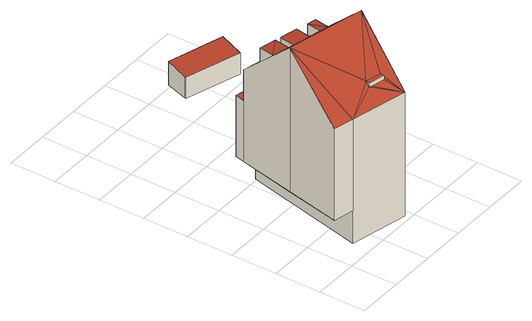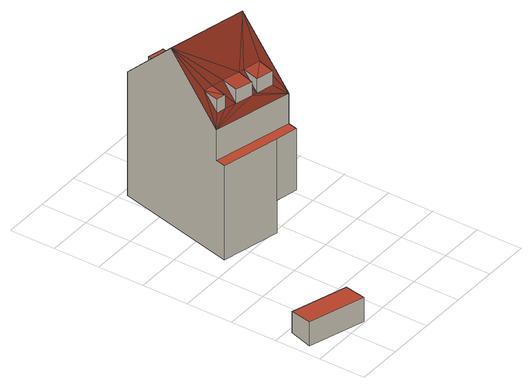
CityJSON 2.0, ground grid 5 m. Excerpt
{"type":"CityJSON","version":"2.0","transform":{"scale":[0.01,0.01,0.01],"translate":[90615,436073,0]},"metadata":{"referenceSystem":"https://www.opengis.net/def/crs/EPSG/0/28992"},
"CityObjects":{
"building1":{"type":"Building","attributes":{"measuredHeight":20.08,"yearOfConstruction":1929,"LAAGSTE_BOUWLAAG":0,"AANTAL_BOUWLAGEN":5,"AANTAL_ADRESSEN":3,"WIJK":"Delfshaven","PANDSOORT":"Tussenpand","BUURT":"Nieuwe Westen","HOOGSTE_BOUWLAAG":4},"address":[{"CountryName":"Nederland","LocalityName":"Rotterdam","ThoroughfareNumber":"377-377","ThoroughfareName":"Rochussenstraat","PostalCode":"3023DJ"}],"children":["building1-1","building1-2","building1-3","building1-4"],"geometry":[{"type":"Solid","lod":"2","boundaries":[[[[0,1,2,3]],[[2,1,4]],[[3,5,0]],[[3,2,5]],[[2,4,5]],[[6,7,8]],[[8,9,10,6]],[[10,9,11]],[[10,11,7,6]],[[12,13,14,15,16,17]],[[13,12,18]],[[19,16,15]],[[14,13,18,19,15]],[[20,21,22]],[[22,23,24,20]],[[24,23,25]],[[21,20,25]],[[20,24,25]],[[26,27,28,29,30,31]],[[32,33,26,31]],[[32,31,34,35,36]],[[29,28,37,38]],[[39,37,28,27,40]],[[27,26,33,40]],[[41,42,43,44,36,35,45]],[[30,29,38,46]],[[45,47,30,46,41]],[[47,34,31,30]],[[42,37,39,43]],[[36,44,18]],[[17,36,12]],[[40,32,19]],[[36,16,32]],[[32,40,33]],[[18,44,19]],[[32,16,19]],[[17,16,36]],[[44,40,19]],[[12,36,18]],[[42,41,46,38,37]],[[23,39,25]],[[9,8,43]],[[22,9,39]],[[8,7,4]],[[21,11,22]],[[43,5,44]],[[9,22,11]],[[9,43,39]],[[40,21,25]],[[1,0,43]],[[7,11,44]],[[4,44,5]],[[4,7,44]],[[39,40,25]],[[11,40,44]],[[8,1,43]],[[1,8,4]],[[22,39,23]],[[5,43,0]],[[11,21,40]],[[35,34,47,45]]]],"semantics":{"surfaces":[{"type":"WallSurface"},{"type":"RoofSurface"},{"type":"OuterCeilingSurface"},{"type":"GroundSurface"}],"values":[[0,0,0,1,1,0,0,0,1,0,0,0,1,0,0,0,1,1,2,0,0,0,0,0,0,0,0,0,0,1,1,1,1,1,1,1,1,1,1,1,1,1,1,1,1,1,1,1,1,1,1,1,1,1,1,1,1,1,1,1,3]]}}]},
"building1-1":{"type":"BuildingInstallation","parents":["building1"],"geometry":[{"type":"MultiSurface","lod":"2","boundaries":[[[0,1,2,3]],[[2,1,4]],[[3,5,0]],[[2,4,5]],[[3,2,5]]],"semantics":{"surfaces":[{"type":"WallSurface"},{"type":"RoofSurface"}],"values":[0,0,0,1,1]}}]},
"building1-2":{"type":"BuildingInstallation","parents":["building1"],"geometry":[{"type":"MultiSurface","lod":"2","boundaries":[[[6,7,8]],[[8,9,10,6]],[[10,9,11]],[[10,11,7,6]]],"semantics":{"surfaces":[{"type":"WallSurface"},{"type":"RoofSurface"}],"values":[0,0,0,1]}}]},
"building1-3":{"type":"BuildingInstallation","parents":["building1"],"geometry":[{"type":"MultiSurface","lod":"2","boundaries":[[[20,21,22]],[[22,23,24,20]],[[24,23,25]],[[20,24,25]],[[21,20,25]]],"semantics":{"surfaces":[{"type":"WallSurface"},{"type":"RoofSurface"}],"values":[0,0,0,1,1]}}]},
"building1-4":{"type":"BuildingInstallation","parents":["building1"],"geometry":[{"type":"MultiSurface","lod":"2","boundaries":[[[12,13,14,15,16,17]],[[13,12,18]],[[19,16,15]],[[14,13,18,19,15]]],"semantics":{"surfaces":[{"type":"WallSurface"},{"type":"RoofSurface"}],"values":[0,0,0,1]}}]},
"building2":{"type":"Building","attributes":{"measuredHeight":2.72,"yearOfConstruction":2000,"LAAGSTE_BOUWLAAG":"0","AANTAL_BOUWLAGEN":"1","WIJK":"Delfshaven","BUURT":"Nieuwe Westen","HOOGSTE_BOUWLAAG":"0"},"geometry":[{"type":"Solid","lod":"2","boundaries":[[[[48,49,50,51,52]],[[53,54,50,49]],[[54,55,51,50]],[[48,52,56,57]],[[52,51,55,56]],[[49,48,57,53]],[[54,53,57,56,55]]]],"semantics":{"surfaces":[{"type":"GroundSurface"},{"type":"WallSurface"},{"type":"RoofSurface"}],"values":[[0,1,1,1,1,1,2]]}}]}
},
"vertices":[
[1098,1190,1576],[998,1212,1577],[998,1212,1728],[1098,1190,1728],[960,1042,1740],[1060,1019,1740],[874,1244,1731],[831,1067,1744],[874,1244,1574],[685,1290,1571],[685,1290,1728],[642,1112,1742],[831,225,1609],[831,225,1655],[685,258,1655],[653,265,1655],[653,265,1609],[685,258,1609],[841,270,1655],[664,311,1655],[623,1304,1729],[582,1126,1741],[623,1304,1571],[434,1347,1571],[434,1347,1728],[393,1170,1741],[83,255,435],[213,847,435],[350,1470,435],[373,1575,435],[611,1521,435],[305,204,435],[305,204,1474],[83,255,1474],[305,204,64],[932,60,64],[932,60,1473],[350,1470,1132],[373,1575,1132],[350,1470,1476],[213,847,2073],[1239,1378,1132],[1213,1266,1132],[1213,1266,1483],[1070,652,2073],[1239,1378,64],[611,1521,1132],[611,1521,64],
[1313,3008,95],[1920,2824,95],[1843,2570,95],[1236,2754,95],[1242,2773,95],[1920,2824,367],[1843,2570,333],[1236,2754,332],[1242,2773,334],[1313,3008,366]
]}
